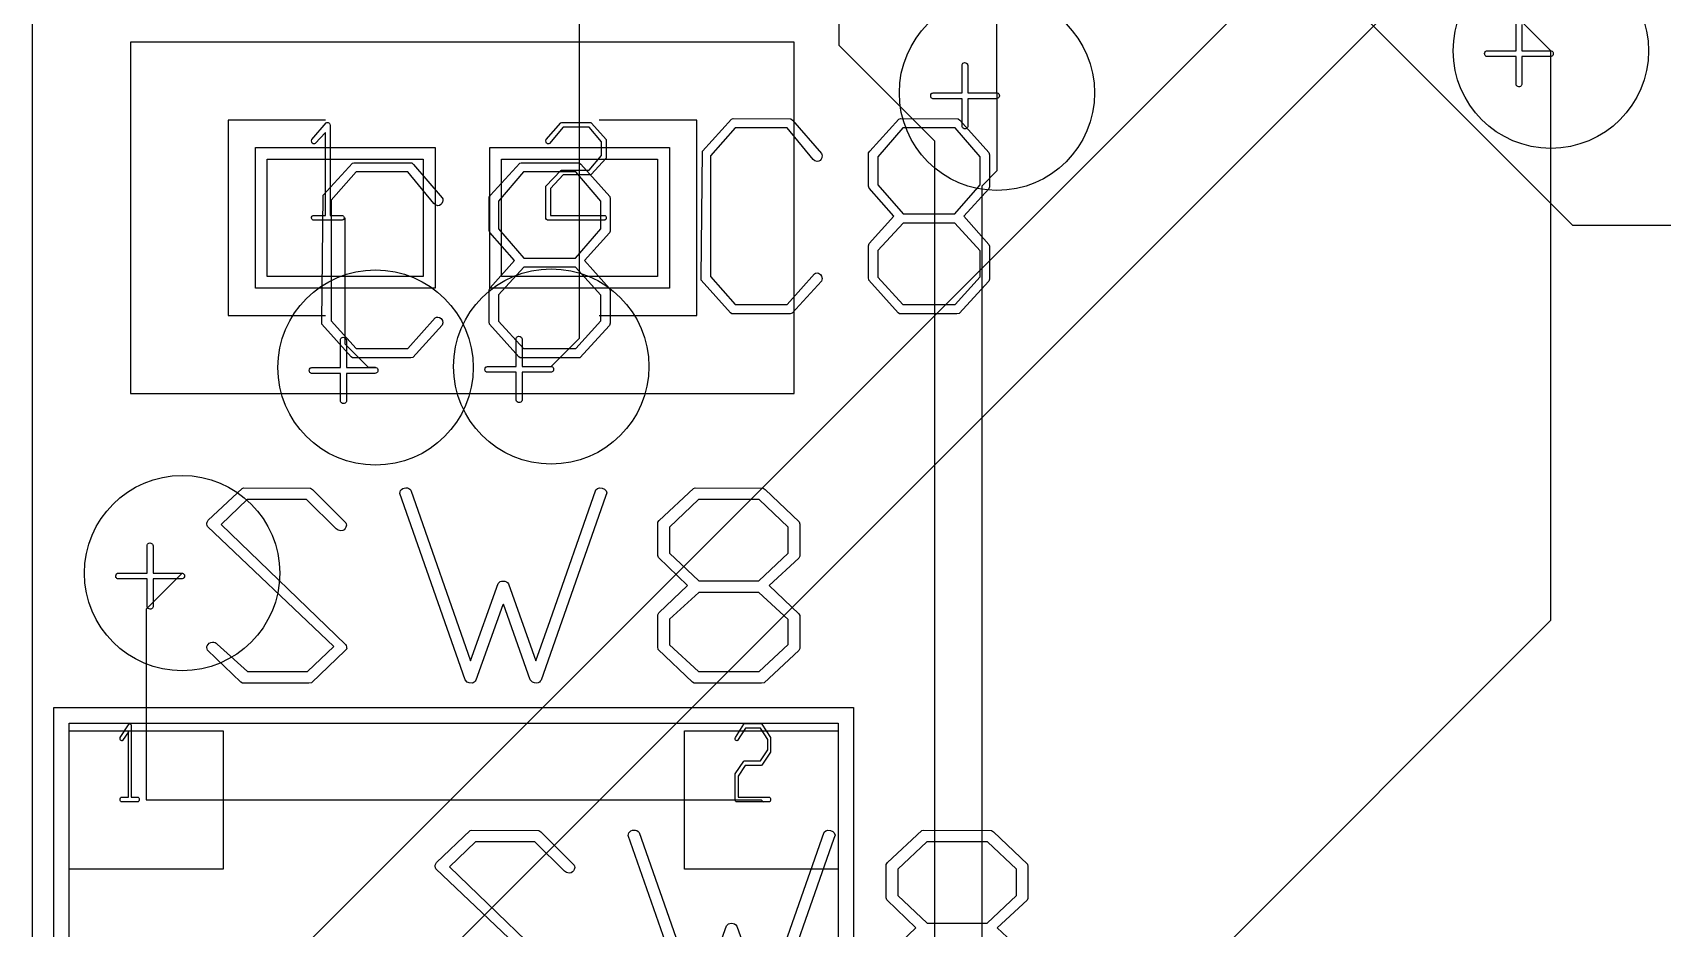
# Model space of a CAD drawing. Header units: inches. Extents: x -1 to 1.1, y -1.12 to 1.07.
# Drawn here: x -0.1419 to 0.2754, y 0.299 to 0.5284 of the extents above; entities that cross this region are included whole.
import ezdxf

# ---------------------------------------------------------------- set-up
doc = ezdxf.new("R2010")
doc.units = ezdxf.units.IN
doc.header["$MEASUREMENT"] = 0

msp = doc.modelspace()

# ---------------------------------------------------------------- linework, layer by layer
at = {"color": 7, "linetype": 'Continuous'}
for p, q in [((0.06461, 0.52512), (0.06461, 0.89245)), ((-0.14189, 0.25766), (-0.14189, 0.65465)), ((0.10504, 0.51298), (0.10504, 0.64532)), ((0.2665, 0.63337), (-0.1005, 0.26637)), ((0.26546, 0.5941), (-0.07462, 0.25402)), ((-0.00185, 0.481), (-0.00185, 0.59475)), ((0.25248, 0.47905), (0.1692, 0.56233)), ((0.21408, 0.55656), (0.24687, 0.52377)), ((0.05315, 0.526), (-0.11685, 0.526)), ((-0.11685, 0.526), (-0.11685, 0.436)), ((0.05315, 0.436), (0.05315, 0.526)), ((0.08915, 0.50058), (0.06461, 0.52512)), ((0.24687, 0.37792), (0.24687, 0.52377)), ((0.10504, 0.51298), (0.10504, 0.49298)), ((-0.06685, 0.506), (-0.09185, 0.506)), ((-0.09185, 0.506), (-0.09185, 0.456)), ((-0.06685, 0.506), (-0.09185, 0.506)), ((-0.09185, 0.506), (-0.09185, 0.456)), ((0.02815, 0.506), (0.00315, 0.506)), ((0.02815, 0.506), (0.00315, 0.506)), ((0.02815, 0.456), (0.02815, 0.506)), ((0.02815, 0.456), (0.02815, 0.506)), ((-0.08485, 0.463), (-0.08485, 0.499)), ((-0.08485, 0.499), (-0.03885, 0.499)), ((-0.03885, 0.499), (-0.03885, 0.463)), ((-0.02485, 0.463), (-0.02485, 0.499)), ((-0.02485, 0.499), (0.02115, 0.499)), ((0.02115, 0.499), (0.02115, 0.463)), ((0.08915, 0.22266), (0.08915, 0.50058)), ((-0.08185, 0.466), (-0.08185, 0.496)), ((-0.08185, 0.496), (-0.04185, 0.496)), ((-0.08185, 0.466), (-0.08185, 0.496)), ((-0.08185, 0.496), (-0.04185, 0.496)), ((-0.04185, 0.496), (-0.04185, 0.466)), ((-0.04185, 0.496), (-0.04185, 0.466)), ((-0.02185, 0.466), (-0.02185, 0.496)), ((-0.02185, 0.496), (0.01815, 0.496)), ((-0.02185, 0.466), (-0.02185, 0.496)), ((-0.02185, 0.496), (0.01815, 0.496)), ((0.01815, 0.496), (0.01815, 0.466)), ((0.01815, 0.496), (0.01815, 0.466)), ((0.10504, 0.49298), (0.10116, 0.4891)), ((0.10116, 0.4891), (0.10116, 0.24286)), ((-0.06185, 0.44865), (-0.06185, 0.481)), ((-0.00185, 0.45016), (-0.00185, 0.481)), ((0.30909, 0.47905), (0.25248, 0.47905)), ((-0.04185, 0.466), (-0.08185, 0.466)), ((-0.04185, 0.466), (-0.08185, 0.466)), ((0.01815, 0.466), (-0.02185, 0.466)), ((0.01815, 0.466), (-0.02185, 0.466)), ((-0.03885, 0.463), (-0.08485, 0.463)), ((0.02115, 0.463), (-0.02485, 0.463)), ((-0.09185, 0.456), (-0.06685, 0.456)), ((-0.09185, 0.456), (-0.08185, 0.456)), ((0.00315, 0.456), (0.02815, 0.456)), ((0.01815, 0.456), (0.02815, 0.456)), ((-0.05585, 0.44265), (-0.06185, 0.44865)), ((-0.0091, 0.44291), (-0.00185, 0.45016)), ((-0.05408, 0.44265), (-0.05585, 0.44265)), ((-0.11685, 0.436), (0.05315, 0.436)), ((-0.10361, 0.39), (-0.1128, 0.38081)), ((-0.1128, 0.38081), (-0.1128, 0.33193)), ((0.12727, 0.25832), (0.24687, 0.37792)), ((-0.13642, 0.24531), (-0.13642, 0.35555)), ((-0.13642, 0.35555), (0.0683, 0.35555)), ((-0.13642, 0.24531), (-0.13642, 0.35555)), ((-0.13642, 0.35555), (0.0683, 0.35555)), ((0.0683, 0.35555), (0.0683, 0.24531)), ((0.0683, 0.35555), (0.0683, 0.24531)), ((-0.13249, 0.24925), (-0.13249, 0.35161)), ((-0.13249, 0.35161), (0.06437, 0.35161)), ((0.06437, 0.35161), (0.06437, 0.24925)), ((-0.13249, 0.31421), (-0.13249, 0.34964)), ((-0.13249, 0.34964), (-0.09312, 0.34964)), ((-0.09312, 0.34964), (-0.09312, 0.31421)), ((0.02499, 0.31421), (0.02499, 0.34964)), ((0.02499, 0.34964), (0.06436, 0.34964)), ((0.06436, 0.34964), (0.06436, 0.31421)), ((-0.1128, 0.33193), (0.04468, 0.33193)), ((0.04527, 0.33134), (0.04468, 0.33193)), ((-0.09312, 0.31421), (-0.13249, 0.31421)), ((0.06436, 0.31421), (0.02499, 0.31421))]:
    msp.add_line(p, q, dxfattribs=at)
at = {"color": 7, "linetype": 'Continuous', "flags": 128}
for points in [[(0.23943, 0.53048), (0.23943, 0.52377), (0.23943, 0.52377), (0.24693, 0.52377), (0.24693, 0.52377), (0.24718, 0.52366), (0.24735, 0.5235), (0.24746, 0.52329), (0.24749, 0.52303), (0.24749, 0.52303), (0.24746, 0.52279), (0.24735, 0.52257), (0.24726, 0.52247), (0.24711, 0.52239), (0.24692, 0.52232), (0.24668, 0.52228), (0.24668, 0.52228), (0.23943, 0.52228), (0.23943, 0.52228), (0.23943, 0.51511), (0.23943, 0.51511), (0.23936, 0.51493), (0.23927, 0.51479), (0.23917, 0.51469), (0.23907, 0.51463), (0.23886, 0.51457), (0.23867, 0.51454), (0.23867, 0.51454), (0.23844, 0.51459), (0.23819, 0.51473), (0.23801, 0.51492), (0.23794, 0.51511), (0.23794, 0.51511), (0.23794, 0.52228), (0.23794, 0.52228), (0.23046, 0.52228), (0.23046, 0.52228), (0.23031, 0.52233), (0.23018, 0.52242), (0.23005, 0.52253), (0.22994, 0.52268), (0.22994, 0.52268), (0.22992, 0.52283), (0.22991, 0.52304), (0.22991, 0.52304), (0.22996, 0.52336), (0.23011, 0.52359), (0.23023, 0.52367), (0.23037, 0.52372), (0.23054, 0.52376), (0.23074, 0.52377), (0.23074, 0.52377), (0.23794, 0.52377), (0.23794, 0.52377), (0.23794, 0.53101)], [(0.09734, 0.52052), (0.09746, 0.52039), (0.09753, 0.52021), (0.09759, 0.51997), (0.0976, 0.51969), (0.0976, 0.51969), (0.0976, 0.51298), (0.0976, 0.51298), (0.1051, 0.51298), (0.1051, 0.51298), (0.10535, 0.51287), (0.10552, 0.51271), (0.10563, 0.5125), (0.10566, 0.51224), (0.10566, 0.51224), (0.10563, 0.512), (0.10552, 0.51178), (0.10543, 0.51168), (0.10528, 0.5116), (0.10509, 0.51153), (0.10485, 0.51149), (0.10485, 0.51149), (0.0976, 0.51149), (0.0976, 0.51149), (0.0976, 0.50432), (0.0976, 0.50432), (0.09753, 0.50414), (0.09744, 0.504), (0.09734, 0.5039), (0.09724, 0.50384), (0.09703, 0.50378), (0.09684, 0.50375), (0.09684, 0.50375), (0.09661, 0.5038), (0.09636, 0.50394), (0.09618, 0.50413), (0.09611, 0.50432), (0.09611, 0.50432), (0.09611, 0.51149), (0.09611, 0.51149), (0.08863, 0.51149), (0.08863, 0.51149), (0.08848, 0.51154), (0.08835, 0.51163), (0.08822, 0.51174), (0.08811, 0.51189), (0.08811, 0.51189), (0.08809, 0.51204), (0.08808, 0.51225), (0.08808, 0.51225), (0.08813, 0.51257), (0.08828, 0.5128), (0.0884, 0.51288), (0.08854, 0.51293), (0.08871, 0.51297), (0.08891, 0.51298), (0.08891, 0.51298), (0.09611, 0.51298), (0.09611, 0.51298), (0.09611, 0.52022), (0.09611, 0.52022), (0.09619, 0.52041), (0.09633, 0.52056), (0.09652, 0.52066), (0.09676, 0.52072), (0.09676, 0.52072), (0.09707, 0.52067), (0.09734, 0.52052)], [(-0.06578, 0.505), (-0.06572, 0.50462), (-0.06572, 0.50462), (-0.06572, 0.4816), (-0.06572, 0.4816), (-0.06255, 0.4816), (-0.06255, 0.4816), (-0.06238, 0.48152), (-0.06225, 0.48141), (-0.06217, 0.48127), (-0.06212, 0.4811), (-0.06212, 0.4811), (-0.06215, 0.48081), (-0.06225, 0.48059), (-0.06234, 0.48051), (-0.06246, 0.48045), (-0.06262, 0.48042), (-0.06282, 0.4804), (-0.06282, 0.4804), (-0.07005, 0.4804), (-0.07005, 0.4804), (-0.07022, 0.48048), (-0.07034, 0.48058), (-0.07043, 0.48072), (-0.07048, 0.48089), (-0.07048, 0.48089), (-0.07044, 0.48119), (-0.07031, 0.48141), (-0.0702, 0.48149), (-0.07003, 0.48155), (-0.06982, 0.48159), (-0.06955, 0.4816), (-0.06955, 0.4816), (-0.06691, 0.4816), (-0.06691, 0.4816), (-0.06691, 0.5028), (-0.06691, 0.5028), (-0.06953, 0.49999), (-0.06953, 0.49999), (-0.0697, 0.49994), (-0.06983, 0.49992), (-0.06983, 0.49992), (-0.07009, 0.49996), (-0.0703, 0.50011), (-0.07043, 0.50035), (-0.07048, 0.50068), (-0.07048, 0.50068), (-0.07042, 0.501), (-0.07042, 0.501), (-0.06668, 0.5053), (-0.06668, 0.5053), (-0.06654, 0.50538), (-0.06635, 0.5054), (-0.06635, 0.5054), (-0.06625, 0.50538), (-0.06608, 0.5053), (-0.0659, 0.50518), (-0.06578, 0.505)], [(0.00122, 0.5052), (0.00493, 0.50101), (0.00493, 0.50101), (0.005, 0.5007), (0.005, 0.5007), (0.005, 0.49655), (0.005, 0.49655), (0.00493, 0.4963), (0.00493, 0.4963), (0.0011, 0.49211), (0.0011, 0.49211), (0.00082, 0.49201), (0.00082, 0.49201), (-0.00607, 0.49201), (-0.00607, 0.49201), (-0.00929, 0.4885), (-0.00929, 0.4885), (-0.00929, 0.4816), (-0.00929, 0.4816), (0.0045, 0.4816), (0.0045, 0.4816), (0.00472, 0.48154), (0.00487, 0.48142), (0.00496, 0.48124), (0.005, 0.481), (0.005, 0.481), (0.00496, 0.48077), (0.00487, 0.48057), (0.00479, 0.4805), (0.00467, 0.48045), (0.00451, 0.48041), (0.00432, 0.4804), (0.00432, 0.4804), (-0.01008, 0.4804), (-0.01008, 0.4804), (-0.01033, 0.48058), (-0.01048, 0.48083), (-0.01048, 0.48083), (-0.01048, 0.48149), (-0.01048, 0.48149), (-0.01048, 0.48912), (-0.01048, 0.48912), (-0.00664, 0.49314), (-0.00664, 0.49314), (-0.00645, 0.4932), (-0.00645, 0.4932), (0.00058, 0.4932), (0.00058, 0.4932), (0.0038, 0.49695), (0.0038, 0.49695), (0.0038, 0.50047), (0.0038, 0.50047), (0.00063, 0.50421), (0.00063, 0.50421), (-0.00601, 0.50421), (-0.00601, 0.50421), (-0.00952, 0.49999), (-0.00952, 0.49999), (-0.0097, 0.49994), (-0.00983, 0.49992), (-0.00983, 0.49992), (-0.01009, 0.49996), (-0.01029, 0.50011), (-0.01043, 0.50035), (-0.01048, 0.50068), (-0.01048, 0.50068), (-0.01042, 0.501), (-0.01042, 0.501), (-0.00665, 0.50527), (-0.00665, 0.50527), (-0.00641, 0.5054), (-0.00641, 0.5054), (0.00101, 0.50537), (0.00101, 0.50537), (0.00122, 0.5052)], [(0.05271, 0.50599), (0.06013, 0.49745), (0.06013, 0.49745), (0.06022, 0.49716), (0.06025, 0.49683), (0.06025, 0.49683), (0.06023, 0.49653), (0.06018, 0.49635), (0.06018, 0.49635), (0.06, 0.49597), (0.05974, 0.49569), (0.05941, 0.49548), (0.05901, 0.49537), (0.05901, 0.49537), (0.05842, 0.49559), (0.05797, 0.49596), (0.05797, 0.49596), (0.0513, 0.50403), (0.0513, 0.50403), (0.03804, 0.50403), (0.03804, 0.50403), (0.03169, 0.49682), (0.03169, 0.49682), (0.03169, 0.46592), (0.03169, 0.46592), (0.03804, 0.45879), (0.03804, 0.45879), (0.0513, 0.45879), (0.0513, 0.45879), (0.05833, 0.46668), (0.05833, 0.46668), (0.05861, 0.46684), (0.05896, 0.46689), (0.05896, 0.46689), (0.05938, 0.46679), (0.05981, 0.46649), (0.06014, 0.46603), (0.06025, 0.46543), (0.06025, 0.46543), (0.06013, 0.46477), (0.06013, 0.46477), (0.05257, 0.45654), (0.05257, 0.45654), (0.05208, 0.45641), (0.05208, 0.45641), (0.03716, 0.45641), (0.03716, 0.45641), (0.03679, 0.45668), (0.03679, 0.45668), (0.0293, 0.46502), (0.0293, 0.46502), (0.0293, 0.4657), (0.0293, 0.4657), (0.02961, 0.49807), (0.02961, 0.49807), (0.03709, 0.50627), (0.03709, 0.50627), (0.03745, 0.50641), (0.03745, 0.50641), (0.05229, 0.50634), (0.05229, 0.50634), (0.05271, 0.50599)], [(0.09557, 0.506), (0.10299, 0.49772), (0.10299, 0.49772), (0.10311, 0.49712), (0.10311, 0.49712), (0.10311, 0.48891), (0.10311, 0.48891), (0.10293, 0.48843), (0.10293, 0.48843), (0.09655, 0.48137), (0.09655, 0.48137), (0.10293, 0.47418), (0.10293, 0.47418), (0.10311, 0.47371), (0.10311, 0.47371), (0.10311, 0.4653), (0.10311, 0.4653), (0.10293, 0.46475), (0.10293, 0.46475), (0.09538, 0.45647), (0.09538, 0.45647), (0.09476, 0.45641), (0.09476, 0.45641), (0.08009, 0.45641), (0.08009, 0.45641), (0.07971, 0.45668), (0.07971, 0.45668), (0.07223, 0.46502), (0.07223, 0.46502), (0.07216, 0.4657), (0.07216, 0.4657), (0.07216, 0.47385), (0.07216, 0.47385), (0.07235, 0.47439), (0.07235, 0.47439), (0.07865, 0.48137), (0.07865, 0.48137), (0.07228, 0.48857), (0.07228, 0.48857), (0.07216, 0.48905), (0.07216, 0.48905), (0.07216, 0.49759), (0.07216, 0.49759), (0.07247, 0.49807), (0.07247, 0.49807), (0.07995, 0.50627), (0.07995, 0.50627), (0.08031, 0.50641), (0.08031, 0.50641), (0.09514, 0.50634), (0.09514, 0.50634), (0.09557, 0.506)], [(0.10073, 0.49657), (0.09433, 0.50403), (0.09433, 0.50403), (0.08095, 0.50403), (0.08095, 0.50403), (0.07454, 0.49657), (0.07454, 0.49657), (0.07454, 0.48946), (0.07454, 0.48946), (0.08102, 0.482), (0.08102, 0.482), (0.09426, 0.482), (0.09426, 0.482), (0.10073, 0.48946), (0.10073, 0.48946), (0.10073, 0.49657)], [(-0.0444, 0.49468), (-0.03698, 0.48614), (-0.03698, 0.48614), (-0.03689, 0.48585), (-0.03686, 0.48552), (-0.03686, 0.48552), (-0.03688, 0.48522), (-0.03693, 0.48504), (-0.03693, 0.48504), (-0.03711, 0.48466), (-0.03737, 0.48438), (-0.0377, 0.48417), (-0.0381, 0.48406), (-0.0381, 0.48406), (-0.03869, 0.48428), (-0.03914, 0.48465), (-0.03914, 0.48465), (-0.04581, 0.49272), (-0.04581, 0.49272), (-0.05907, 0.49272), (-0.05907, 0.49272), (-0.06542, 0.48551), (-0.06542, 0.48551), (-0.06542, 0.45461), (-0.06542, 0.45461), (-0.05907, 0.44748), (-0.05907, 0.44748), (-0.04581, 0.44748), (-0.04581, 0.44748), (-0.03878, 0.45537), (-0.03878, 0.45537), (-0.0385, 0.45553), (-0.03815, 0.45558), (-0.03815, 0.45558), (-0.03773, 0.45548), (-0.0373, 0.45518), (-0.03697, 0.45472), (-0.03686, 0.45412), (-0.03686, 0.45412), (-0.03698, 0.45346), (-0.03698, 0.45346), (-0.04454, 0.44523), (-0.04454, 0.44523), (-0.04503, 0.4451), (-0.04503, 0.4451), (-0.05995, 0.4451), (-0.05995, 0.4451), (-0.06032, 0.44537), (-0.06032, 0.44537), (-0.06781, 0.45371), (-0.06781, 0.45371), (-0.06781, 0.45439), (-0.06781, 0.45439), (-0.0675, 0.48676), (-0.0675, 0.48676), (-0.06002, 0.49496), (-0.06002, 0.49496), (-0.05966, 0.4951), (-0.05966, 0.4951), (-0.04482, 0.49503), (-0.04482, 0.49503), (-0.0444, 0.49468)], [(-0.00154, 0.49469), (0.00588, 0.48641), (0.00588, 0.48641), (0.006, 0.48581), (0.006, 0.48581), (0.006, 0.4776), (0.006, 0.4776), (0.00582, 0.47712), (0.00582, 0.47712), (-0.00056, 0.47006), (-0.00056, 0.47006), (0.00582, 0.46287), (0.00582, 0.46287), (0.006, 0.4624), (0.006, 0.4624), (0.006, 0.45399), (0.006, 0.45399), (0.00582, 0.45344), (0.00582, 0.45344), (-0.00173, 0.44516), (-0.00173, 0.44516), (-0.00235, 0.4451), (-0.00235, 0.4451), (-0.01702, 0.4451), (-0.01702, 0.4451), (-0.0174, 0.44537), (-0.0174, 0.44537), (-0.02488, 0.45371), (-0.02488, 0.45371), (-0.02495, 0.45439), (-0.02495, 0.45439), (-0.02495, 0.46254), (-0.02495, 0.46254), (-0.02476, 0.46308), (-0.02476, 0.46308), (-0.01846, 0.47006), (-0.01846, 0.47006), (-0.02483, 0.47726), (-0.02483, 0.47726), (-0.02495, 0.47774), (-0.02495, 0.47774), (-0.02495, 0.48628), (-0.02495, 0.48628), (-0.02464, 0.48676), (-0.02464, 0.48676), (-0.01716, 0.49496), (-0.01716, 0.49496), (-0.0168, 0.4951), (-0.0168, 0.4951), (-0.00197, 0.49503), (-0.00197, 0.49503), (-0.00154, 0.49469)], [(0.00362, 0.48526), (-0.00278, 0.49272), (-0.00278, 0.49272), (-0.01616, 0.49272), (-0.01616, 0.49272), (-0.02257, 0.48526), (-0.02257, 0.48526), (-0.02257, 0.47815), (-0.02257, 0.47815), (-0.01609, 0.47069), (-0.01609, 0.47069), (-0.00285, 0.47069), (-0.00285, 0.47069), (0.00362, 0.47815), (0.00362, 0.47815), (0.00362, 0.48526)], [(0.10073, 0.47252), (0.09426, 0.47962), (0.09426, 0.47962), (0.08102, 0.47962), (0.08102, 0.47962), (0.07454, 0.47259), (0.07454, 0.47259), (0.07454, 0.46582), (0.07454, 0.46582), (0.08095, 0.45879), (0.08095, 0.45879), (0.09433, 0.45879), (0.09433, 0.45879), (0.10073, 0.4659), (0.10073, 0.4659), (0.10073, 0.47252)], [(0.00362, 0.46121), (-0.00285, 0.46831), (-0.00285, 0.46831), (-0.01609, 0.46831), (-0.01609, 0.46831), (-0.02257, 0.46128), (-0.02257, 0.46128), (-0.02257, 0.45451), (-0.02257, 0.45451), (-0.01616, 0.44748), (-0.01616, 0.44748), (-0.00278, 0.44748), (-0.00278, 0.44748), (0.00362, 0.45459), (0.00362, 0.45459), (0.00362, 0.46121)], [(-0.06178, 0.45019), (-0.06166, 0.45006), (-0.06159, 0.44988), (-0.06153, 0.44964), (-0.06152, 0.44936), (-0.06152, 0.44936), (-0.06152, 0.44265), (-0.06152, 0.44265), (-0.05402, 0.44265), (-0.05402, 0.44265), (-0.05377, 0.44254), (-0.0536, 0.44238), (-0.05349, 0.44217), (-0.05346, 0.44191), (-0.05346, 0.44191), (-0.05349, 0.44167), (-0.0536, 0.44145), (-0.05369, 0.44135), (-0.05384, 0.44127), (-0.05403, 0.4412), (-0.05427, 0.44116), (-0.05427, 0.44116), (-0.06152, 0.44116), (-0.06152, 0.44116), (-0.06152, 0.43399), (-0.06152, 0.43399), (-0.06159, 0.43381), (-0.06168, 0.43367), (-0.06178, 0.43357), (-0.06188, 0.43351), (-0.06209, 0.43345), (-0.06228, 0.43342), (-0.06228, 0.43342), (-0.06251, 0.43347), (-0.06276, 0.43361), (-0.06294, 0.4338), (-0.06301, 0.43399), (-0.06301, 0.43399), (-0.06301, 0.44116), (-0.06301, 0.44116), (-0.07049, 0.44116), (-0.07049, 0.44116), (-0.07064, 0.44121), (-0.07077, 0.4413), (-0.0709, 0.44141), (-0.07101, 0.44156), (-0.07101, 0.44156), (-0.07103, 0.44171), (-0.07104, 0.44192), (-0.07104, 0.44192), (-0.07099, 0.44224), (-0.07084, 0.44247), (-0.07072, 0.44255), (-0.07058, 0.4426), (-0.07041, 0.44264), (-0.07021, 0.44265), (-0.07021, 0.44265), (-0.06301, 0.44265), (-0.06301, 0.44265), (-0.06301, 0.44989), (-0.06301, 0.44989), (-0.06293, 0.45008), (-0.06279, 0.45023), (-0.0626, 0.45033), (-0.06236, 0.45039), (-0.06236, 0.45039), (-0.06205, 0.45034), (-0.06178, 0.45019)], [(-0.0168, 0.45045), (-0.01668, 0.45032), (-0.01661, 0.45014), (-0.01655, 0.4499), (-0.01654, 0.44962), (-0.01654, 0.44962), (-0.01654, 0.44291), (-0.01654, 0.44291), (-0.00904, 0.44291), (-0.00904, 0.44291), (-0.00879, 0.4428), (-0.00862, 0.44264), (-0.00851, 0.44243), (-0.00848, 0.44217), (-0.00848, 0.44217), (-0.00851, 0.44193), (-0.00862, 0.44171), (-0.00871, 0.44161), (-0.00886, 0.44153), (-0.00905, 0.44146), (-0.00929, 0.44142), (-0.00929, 0.44142), (-0.01654, 0.44142), (-0.01654, 0.44142), (-0.01654, 0.43425), (-0.01654, 0.43425), (-0.01661, 0.43407), (-0.0167, 0.43393), (-0.0168, 0.43383), (-0.0169, 0.43377), (-0.01711, 0.43371), (-0.0173, 0.43368), (-0.0173, 0.43368), (-0.01753, 0.43373), (-0.01778, 0.43387), (-0.01796, 0.43406), (-0.01803, 0.43425), (-0.01803, 0.43425), (-0.01803, 0.44142), (-0.01803, 0.44142), (-0.02551, 0.44142), (-0.02551, 0.44142), (-0.02566, 0.44147), (-0.02579, 0.44156), (-0.02592, 0.44167), (-0.02603, 0.44182), (-0.02603, 0.44182), (-0.02605, 0.44197), (-0.02606, 0.44218), (-0.02606, 0.44218), (-0.02601, 0.4425), (-0.02586, 0.44273), (-0.02574, 0.44281), (-0.0256, 0.44286), (-0.02543, 0.4429), (-0.02523, 0.44291), (-0.02523, 0.44291), (-0.01803, 0.44291), (-0.01803, 0.44291), (-0.01803, 0.45015), (-0.01803, 0.45015), (-0.01795, 0.45034), (-0.01781, 0.45049), (-0.01762, 0.45059), (-0.01738, 0.45065), (-0.01738, 0.45065), (-0.01707, 0.4506), (-0.0168, 0.45045)], [(-0.07024, 0.41142), (-0.06168, 0.40288), (-0.06168, 0.40288), (-0.06158, 0.40259), (-0.06154, 0.40226), (-0.06154, 0.40226), (-0.06158, 0.40204), (-0.06168, 0.40178), (-0.06168, 0.40178), (-0.06184, 0.4014), (-0.06211, 0.40112), (-0.06248, 0.40091), (-0.06295, 0.4008), (-0.06295, 0.4008), (-0.06364, 0.401), (-0.06415, 0.40135), (-0.06415, 0.40135), (-0.07178, 0.40886), (-0.07178, 0.40886), (-0.08697, 0.40886), (-0.08697, 0.40886), (-0.09361, 0.40244), (-0.09361, 0.40244), (-0.06175, 0.37172), (-0.06175, 0.37172), (-0.0616, 0.37147), (-0.06154, 0.37111), (-0.06154, 0.37111), (-0.06154, 0.37097), (-0.06154, 0.37084), (-0.06154, 0.37084), (-0.06143, 0.37075), (-0.06138, 0.37068), (-0.06143, 0.37061), (-0.06154, 0.37056), (-0.06154, 0.37056), (-0.06189, 0.37016), (-0.06189, 0.37016), (-0.07047, 0.3619), (-0.07047, 0.3619), (-0.07118, 0.36184), (-0.07118, 0.36184), (-0.08811, 0.36184), (-0.08811, 0.36184), (-0.08854, 0.36211), (-0.08854, 0.36211), (-0.09712, 0.37027), (-0.09712, 0.37027), (-0.09722, 0.37063), (-0.09726, 0.37093), (-0.09726, 0.37093), (-0.09724, 0.37121), (-0.09718, 0.37139), (-0.09718, 0.37139), (-0.09697, 0.37175), (-0.09666, 0.37202), (-0.09629, 0.37222), (-0.09582, 0.37232), (-0.09582, 0.37232), (-0.09548, 0.37229), (-0.09516, 0.37219), (-0.09487, 0.37203), (-0.09461, 0.3718), (-0.09461, 0.3718), (-0.08689, 0.36482), (-0.08689, 0.36482), (-0.07152, 0.36482), (-0.07152, 0.36482), (-0.0648, 0.37124), (-0.0648, 0.37124), (-0.09712, 0.4019), (-0.09712, 0.4019), (-0.09722, 0.40217), (-0.09726, 0.40257), (-0.09726, 0.40257), (-0.09724, 0.40282), (-0.09718, 0.40304), (-0.09718, 0.40304), (-0.0969, 0.40352), (-0.0969, 0.40352), (-0.08827, 0.4117), (-0.08827, 0.4117), (-0.08785, 0.41184), (-0.08785, 0.41184), (-0.07074, 0.41177), (-0.07074, 0.41177), (-0.07024, 0.41142)], [(-0.04505, 0.41123), (-0.02973, 0.36758), (-0.02973, 0.36758), (-0.02269, 0.3873), (-0.02269, 0.3873), (-0.02245, 0.3876), (-0.02215, 0.38782), (-0.02181, 0.38794), (-0.0214, 0.38798), (-0.0214, 0.38798), (-0.02096, 0.38794), (-0.02059, 0.3878), (-0.02027, 0.38756), (-0.02003, 0.38724), (-0.02003, 0.38724), (-0.01306, 0.36758), (-0.01306, 0.36758), (-0.00939, 0.37789), (-0.00939, 0.37789), (0.00233, 0.41129), (0.00233, 0.41129), (0.00274, 0.41163), (0.00326, 0.41184), (0.00326, 0.41184), (0.00399, 0.41176), (0.00455, 0.41151), (0.00493, 0.41111), (0.00513, 0.41055), (0.00513, 0.41055), (0.00484, 0.40966), (0.00484, 0.40966), (-0.01169, 0.36258), (-0.01169, 0.36258), (-0.01189, 0.36231), (-0.01214, 0.3621), (-0.01243, 0.36194), (-0.01277, 0.36184), (-0.01277, 0.36184), (-0.01342, 0.3619), (-0.01392, 0.36204), (-0.01392, 0.36204), (-0.0145, 0.36265), (-0.0145, 0.36265), (-0.02133, 0.38202), (-0.02133, 0.38202), (-0.02147, 0.38189), (-0.02147, 0.38189), (-0.02838, 0.36257), (-0.02838, 0.36257), (-0.02857, 0.3623), (-0.0288, 0.36209), (-0.02907, 0.36193), (-0.02938, 0.36184), (-0.02938, 0.36184), (-0.03008, 0.3619), (-0.0306, 0.36204), (-0.0306, 0.36204), (-0.0311, 0.36266), (-0.0311, 0.36266), (-0.04785, 0.41042), (-0.04785, 0.41042), (-0.0478, 0.41083), (-0.04767, 0.41116), (-0.04745, 0.41143), (-0.04713, 0.41163), (-0.04713, 0.41163), (-0.04672, 0.41179), (-0.04634, 0.41184), (-0.04634, 0.41184), (-0.04593, 0.4118), (-0.04559, 0.41169), (-0.04529, 0.4115), (-0.04505, 0.41123)], [(0.04569, 0.41143), (0.05439, 0.40315), (0.05439, 0.40315), (0.05453, 0.40255), (0.05453, 0.40255), (0.05453, 0.39434), (0.05453, 0.39434), (0.05431, 0.39386), (0.05431, 0.39386), (0.04667, 0.3868), (0.04667, 0.3868), (0.05431, 0.37961), (0.05431, 0.37961), (0.05453, 0.37914), (0.05453, 0.37914), (0.05453, 0.37073), (0.05453, 0.37073), (0.05432, 0.37018), (0.05432, 0.37018), (0.04545, 0.3619), (0.04545, 0.3619), (0.04474, 0.36184), (0.04474, 0.36184), (0.02751, 0.36184), (0.02751, 0.36184), (0.02708, 0.36211), (0.02708, 0.36211), (0.0183, 0.37045), (0.0183, 0.37045), (0.01822, 0.37113), (0.01822, 0.37113), (0.01822, 0.37928), (0.01822, 0.37928), (0.01843, 0.37982), (0.01843, 0.37982), (0.02579, 0.3868), (0.02579, 0.3868), (0.01836, 0.394), (0.01836, 0.394), (0.01822, 0.39448), (0.01822, 0.39448), (0.01822, 0.40302), (0.01822, 0.40302), (0.01858, 0.4035), (0.01858, 0.4035), (0.02735, 0.4117), (0.02735, 0.4117), (0.02778, 0.41184), (0.02778, 0.41184), (0.04518, 0.41177), (0.04518, 0.41177), (0.04569, 0.41143)], [(0.05155, 0.4018), (0.04412, 0.40886), (0.04412, 0.40886), (0.02863, 0.40886), (0.02863, 0.40886), (0.0212, 0.4018), (0.0212, 0.4018), (0.0212, 0.39509), (0.0212, 0.39509), (0.02869, 0.38803), (0.02869, 0.38803), (0.04406, 0.38803), (0.04406, 0.38803), (0.05155, 0.39509), (0.05155, 0.39509), (0.05155, 0.4018)], [(-0.11131, 0.39754), (-0.11119, 0.39741), (-0.11112, 0.39723), (-0.11106, 0.39699), (-0.11105, 0.39671), (-0.11105, 0.39671), (-0.11105, 0.39), (-0.11105, 0.39), (-0.10355, 0.39), (-0.10355, 0.39), (-0.1033, 0.38989), (-0.10313, 0.38973), (-0.10302, 0.38952), (-0.10299, 0.38926), (-0.10299, 0.38926), (-0.10302, 0.38902), (-0.10313, 0.3888), (-0.10322, 0.3887), (-0.10337, 0.38862), (-0.10356, 0.38855), (-0.1038, 0.38851), (-0.1038, 0.38851), (-0.11105, 0.38851), (-0.11105, 0.38851), (-0.11105, 0.38134), (-0.11105, 0.38134), (-0.11112, 0.38116), (-0.11121, 0.38102), (-0.11131, 0.38092), (-0.11141, 0.38086), (-0.11162, 0.3808), (-0.11181, 0.38077), (-0.11181, 0.38077), (-0.11204, 0.38082), (-0.11229, 0.38096), (-0.11247, 0.38115), (-0.11254, 0.38134), (-0.11254, 0.38134), (-0.11254, 0.38851), (-0.11254, 0.38851), (-0.12002, 0.38851), (-0.12002, 0.38851), (-0.12017, 0.38856), (-0.1203, 0.38865), (-0.12043, 0.38876), (-0.12054, 0.38891), (-0.12054, 0.38891), (-0.12056, 0.38906), (-0.12057, 0.38927), (-0.12057, 0.38927), (-0.12052, 0.38959), (-0.12037, 0.38982), (-0.12025, 0.3899), (-0.12011, 0.38995), (-0.11994, 0.38999), (-0.11974, 0.39), (-0.11974, 0.39), (-0.11254, 0.39), (-0.11254, 0.39), (-0.11254, 0.39724), (-0.11254, 0.39724), (-0.11246, 0.39743), (-0.11232, 0.39758), (-0.11213, 0.39768), (-0.11189, 0.39774), (-0.11189, 0.39774), (-0.11158, 0.39769), (-0.11131, 0.39754)], [(0.05155, 0.37815), (0.04406, 0.38505), (0.04406, 0.38505), (0.02869, 0.38505), (0.02869, 0.38505), (0.0212, 0.37822), (0.0212, 0.37822), (0.0212, 0.37165), (0.0212, 0.37165), (0.02863, 0.36482), (0.02863, 0.36482), (0.04412, 0.36482), (0.04412, 0.36482), (0.05155, 0.37172), (0.05155, 0.37172), (0.05155, 0.37815)], [(-0.11665, 0.35113), (-0.11661, 0.35083), (-0.11661, 0.35083), (-0.11661, 0.33264), (-0.11661, 0.33264), (-0.11484, 0.33264), (-0.11484, 0.33264), (-0.11475, 0.33257), (-0.11468, 0.33246), (-0.11462, 0.33232), (-0.1146, 0.33215), (-0.1146, 0.33215), (-0.11462, 0.33186), (-0.11468, 0.33164), (-0.11473, 0.33156), (-0.1148, 0.3315), (-0.11489, 0.33146), (-0.11501, 0.33145), (-0.11501, 0.33145), (-0.11922, 0.33145), (-0.11922, 0.33145), (-0.11931, 0.33152), (-0.11938, 0.33163), (-0.11944, 0.33177), (-0.11947, 0.33194), (-0.11947, 0.33194), (-0.11944, 0.33224), (-0.11937, 0.33246), (-0.1193, 0.33254), (-0.1192, 0.3326), (-0.11907, 0.33263), (-0.11891, 0.33264), (-0.11891, 0.33264), (-0.11732, 0.33264), (-0.11732, 0.33264), (-0.11732, 0.34937), (-0.11732, 0.34937), (-0.11889, 0.34712), (-0.11889, 0.34712), (-0.11899, 0.34708), (-0.11908, 0.34706), (-0.11908, 0.34706), (-0.11923, 0.3471), (-0.11936, 0.34722), (-0.11944, 0.34741), (-0.11947, 0.34767), (-0.11947, 0.34767), (-0.11943, 0.34793), (-0.11943, 0.34793), (-0.11719, 0.35137), (-0.11719, 0.35137), (-0.1171, 0.35144), (-0.11699, 0.35145), (-0.11699, 0.35145), (-0.11693, 0.35144), (-0.11683, 0.35137), (-0.11672, 0.35127), (-0.11665, 0.35113)], [(0.04486, 0.35129), (0.04702, 0.34794), (0.04702, 0.34794), (0.04706, 0.34769), (0.04706, 0.34769), (0.04706, 0.34437), (0.04706, 0.34437), (0.04702, 0.34417), (0.04702, 0.34417), (0.04479, 0.34082), (0.04479, 0.34082), (0.04462, 0.34074), (0.04462, 0.34074), (0.0406, 0.34074), (0.0406, 0.34074), (0.03873, 0.33801), (0.03873, 0.33801), (0.03873, 0.33264), (0.03873, 0.33264), (0.04677, 0.33264), (0.04677, 0.33264), (0.0469, 0.33258), (0.04699, 0.33247), (0.04704, 0.33229), (0.04706, 0.33205), (0.04706, 0.33205), (0.04704, 0.33181), (0.04699, 0.33162), (0.04694, 0.33155), (0.04687, 0.33149), (0.04678, 0.33146), (0.04667, 0.33145), (0.04667, 0.33145), (0.03825, 0.33145), (0.03825, 0.33145), (0.0381, 0.3316), (0.03801, 0.3318), (0.03801, 0.3318), (0.03801, 0.33234), (0.03801, 0.33234), (0.03801, 0.33859), (0.03801, 0.33859), (0.04026, 0.34188), (0.04026, 0.34188), (0.04036, 0.34193), (0.04036, 0.34193), (0.04447, 0.34193), (0.04447, 0.34193), (0.04635, 0.34476), (0.04635, 0.34476), (0.04635, 0.34743), (0.04635, 0.34743), (0.04449, 0.35026), (0.04449, 0.35026), (0.04062, 0.35026), (0.04062, 0.35026), (0.03857, 0.34712), (0.03857, 0.34712), (0.03847, 0.34708), (0.03839, 0.34706), (0.03839, 0.34706), (0.03824, 0.3471), (0.03812, 0.34722), (0.03804, 0.34741), (0.03801, 0.34767), (0.03801, 0.34767), (0.03805, 0.34793), (0.03805, 0.34793), (0.04025, 0.35134), (0.04025, 0.35134), (0.0404, 0.35145), (0.0404, 0.35145), (0.04473, 0.35143), (0.04473, 0.35143), (0.04486, 0.35129)], [(-0.00634, 0.2836), (-0.03866, 0.31426), (-0.03866, 0.31426), (-0.03876, 0.31453), (-0.0388, 0.31493), (-0.0388, 0.31493), (-0.03878, 0.31518), (-0.03873, 0.3154), (-0.03873, 0.3154), (-0.03845, 0.31588), (-0.03845, 0.31588), (-0.02982, 0.32406), (-0.02982, 0.32406), (-0.0294, 0.3242), (-0.0294, 0.3242), (-0.01229, 0.32413), (-0.01229, 0.32413), (-0.01178, 0.32378)], [(-0.01178, 0.32378), (-0.00323, 0.31524), (-0.00323, 0.31524), (-0.00312, 0.31495), (-0.00309, 0.31462), (-0.00309, 0.31462), (-0.00312, 0.3144), (-0.00323, 0.31414), (-0.00323, 0.31414), (-0.00339, 0.31376), (-0.00365, 0.31348), (-0.00403, 0.31327), (-0.0045, 0.31316), (-0.0045, 0.31316), (-0.00519, 0.31336), (-0.0057, 0.31371), (-0.0057, 0.31371), (-0.01333, 0.32122), (-0.01333, 0.32122), (-0.02852, 0.32122), (-0.02852, 0.32122), (-0.03516, 0.3148), (-0.03516, 0.3148), (-0.0033, 0.28408)], [(0.02735, 0.27502), (0.0106, 0.32278), (0.0106, 0.32278), (0.01065, 0.32319), (0.01078, 0.32352), (0.011, 0.32379), (0.01132, 0.32399), (0.01132, 0.32399), (0.01174, 0.32415), (0.01211, 0.3242), (0.01211, 0.3242), (0.01252, 0.32416), (0.01286, 0.32405), (0.01316, 0.32386), (0.0134, 0.32359)], [(0.0134, 0.32359), (0.02872, 0.27994)], [(0.04906, 0.29025), (0.06078, 0.32365), (0.06078, 0.32365), (0.06119, 0.32399), (0.06171, 0.3242), (0.06171, 0.3242), (0.06244, 0.32412), (0.063, 0.32387), (0.06338, 0.32347), (0.06358, 0.32291), (0.06358, 0.32291), (0.06329, 0.32202), (0.06329, 0.32202), (0.04676, 0.27494)], [(0.07689, 0.29218), (0.08424, 0.29916), (0.08424, 0.29916), (0.07681, 0.30636), (0.07681, 0.30636), (0.07667, 0.30684), (0.07667, 0.30684), (0.07667, 0.31538), (0.07667, 0.31538), (0.07704, 0.31586), (0.07704, 0.31586), (0.08581, 0.32406), (0.08581, 0.32406), (0.08624, 0.3242), (0.08624, 0.3242), (0.10364, 0.32413), (0.10364, 0.32413), (0.10414, 0.32379)], [(0.10414, 0.32379), (0.11284, 0.31551), (0.11284, 0.31551), (0.11298, 0.31491), (0.11298, 0.31491), (0.11298, 0.3067), (0.11298, 0.3067), (0.11276, 0.30622), (0.11276, 0.30622), (0.10512, 0.29916), (0.10512, 0.29916), (0.11276, 0.29197)], [(0.11001, 0.31416), (0.10258, 0.32122), (0.10258, 0.32122), (0.08708, 0.32122), (0.08708, 0.32122), (0.07965, 0.31416), (0.07965, 0.31416), (0.07965, 0.30745), (0.07965, 0.30745), (0.08715, 0.30039), (0.08715, 0.30039), (0.10251, 0.30039), (0.10251, 0.30039), (0.11001, 0.30745), (0.11001, 0.30745), (0.11001, 0.31416)], [(0.02872, 0.27994), (0.03576, 0.29966), (0.03576, 0.29966), (0.036, 0.29996), (0.0363, 0.30018), (0.03664, 0.3003), (0.03705, 0.30034), (0.03705, 0.30034), (0.03749, 0.3003), (0.03786, 0.30016), (0.03818, 0.29992), (0.03842, 0.2996), (0.03842, 0.2996), (0.0454, 0.27994)]]:
    msp.add_lwpolyline(points, dxfattribs=at)
at = {"color": 7, "linetype": 'Continuous'}
for centre in [(0.24687, 0.52377), (0.10504, 0.51298), (-0.05408, 0.44265), (-0.0091, 0.44291), (-0.10361, 0.39)]:
    msp.add_circle(centre, 0.025, dxfattribs=at)

doc.saveas('drawing.dxf')
